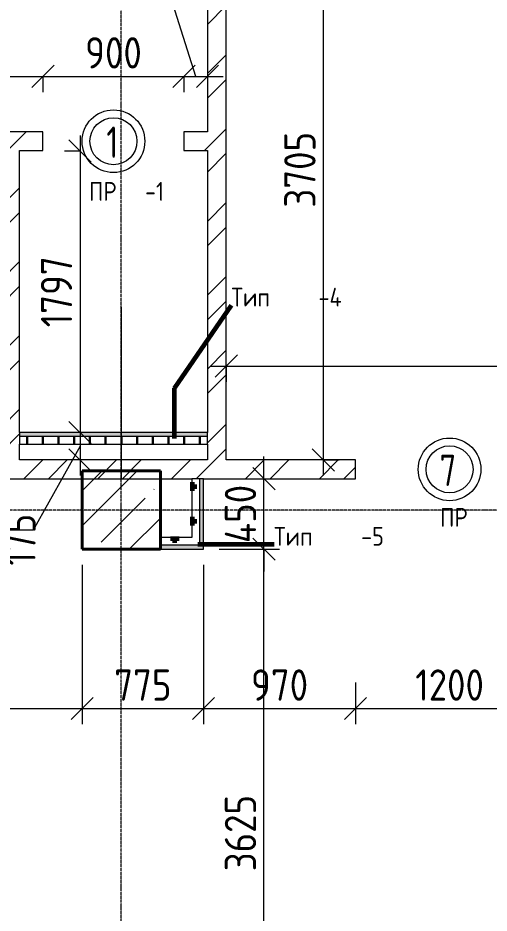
# Model space of a CAD drawing. Header units: millimetres. Extents: x -60946 to 138510, y -262288 to 24501.
# Drawn here: x 27140 to 30147, y 832 to 6547 of the extents above; entities that cross this region are included whole.
import ezdxf

# ---------------------------------------------------------------- set-up
doc = ezdxf.new("R2010")
doc.units = ezdxf.units.MM
doc.linetypes.add('ADSK_Линия сетки', pattern=[25, 20, -2.5, 0, -2.5])
for name, color, linetype, lineweight in [('0) 1 вып перегородка', 7, 'Continuous', 60), ('2)Тип-5', 1, 'Continuous', 60), ('Марки', 7, 'Continuous', 20), ('Марки дверей', 7, 'Continuous', 20), ('Несущие колонны', 7, 'Continuous', 18), ('Оси', 7, 'Continuous', 9), ('Размеры', 7, 'Continuous', 9), ('Стены внутренние', 7, 'Continuous', 18), ('Стены штриховка', 7, 'Continuous', 9)]:
    doc.layers.add(name, color=color, linetype=linetype, lineweight=lineweight)
doc.layers.add('2)Тип-4', color=7, linetype='Continuous', lineweight=30, true_color=0x0080c0)
doc.layers.add('Линии', color=7, linetype='Continuous', lineweight=9, true_color=0x00a600)
doc.styles.add('GOST Common_3', font='', dxfattribs={"width": 0.9, "height": 200})
doc.styles.add('GOST Common_9', font='', dxfattribs={"width": 0.9, "height": 120})
doc.styles.add('GOST Common_B', font='', dxfattribs={"width": 0.8, "height": 200})
doc.styles.get('GOST Common_3').set_extended_font_data('GOST Common')
doc.styles.get('GOST Common_9').set_extended_font_data('GOST Common')
doc.styles.get('GOST Common_B').set_extended_font_data('GOST Common', bold=True)
doc.dimstyles.new('ADSK_Основной_2_0_1', dxfattribs={"dimscale": 304.8, "dimtxt": 201.142999, "dimasz": 0.463911, "dimexe": 0.328084, "dimexo": 0.328084, "dimgap": 0.164042, "dimtad": 1, "dimdec": 3, "dimrnd": 0.001, "dimdsep": 46, "dimtxsty": 'GOST Common_3', "dimblk1": 'OBLIQUE', "dimblk2": 'OBLIQUE', "dimsah": 1, "dimcen": 0.09, "dimdle": 0.328084, "dimazin": 2, "dimtfac": 1, "dimtdec": 4, "dimtix": 1, "dimtmove": 1, "dimatfit": 3, "dimfxl": 1, "dimtvp": 1, "dimtolj": 1, "dimtzin": 0, "dimlwd": 20, "dimlwe": 20, "dimarcsym": 2})
doc.dimstyles.new('ADSK_Основной_2_0_2', dxfattribs={"dimscale": 304.8, "dimtxt": 201.142999, "dimasz": 0.463911, "dimexe": 0.328084, "dimexo": 0.328084, "dimgap": 0.164042, "dimtad": 1, "dimdec": 3, "dimrnd": 0.001, "dimdsep": 46, "dimtxsty": 'GOST Common_3', "dimblk1": 'OBLIQUE', "dimblk2": 'OBLIQUE', "dimsah": 1, "dimcen": 0.09, "dimdle": 0.328084, "dimazin": 2, "dimtfac": 1, "dimtdec": 4, "dimtix": 1, "dimtmove": 0, "dimatfit": 3, "dimfxl": 1, "dimtvp": 1, "dimtolj": 1, "dimtzin": 0, "dimlwd": 20, "dimlwe": 20, "dimarcsym": 2})
pattern_1 = [(45, (0, 0), (-235.7317, 235.7317), []), (45, (157.15, 0), (-235.7317, 235.7317), [])]
pattern_2 = [(0, (0, 0), (111.125, 111.125), [55.562, -166.687]), (90, (27.78, -27.78), (-111.125, 111.125), [55.562, -166.687])]

# ---------------------------------------------------------------- blocks, each defined once
blk = doc.blocks.new('ADSK_КолоннаЖБ_Прямоугольная - 500x500 мм-1807509-Кладочный план подвала')
at = {"layer": 'Несущие колонны', "lineweight": 40}
for p, q in [((-250, 250), (250, 250)), ((-250, -250), (-250, 250)), ((250, 250), (250, -250)), ((250, -250), (-250, -250))]:
    blk.add_line(p, q, dxfattribs=at)
blk = doc.blocks.new('М_двери1 - Марка экземпляра 2-3719212-Кладочный план подвала')
at = {"layer": 'Марки дверей'}
for radius in [2, 1.5]:
    blk.add_circle((0, 0), radius, dxfattribs=at)
blk = doc.blocks.new('_Oblique')
at = {"color": 0, "linetype": 'ByBlock', "lineweight": -2}
blk.add_line((-0.5, -0.5), (0.5, 0.5), dxfattribs=at)
blk = doc.blocks.new('DIMBLOCK331-Кладочный план подвала')
at = {"layer": 'Defpoints', "color": 0, "transparency": 16777216}
for p in [(27550, 3155), (25015, 2405), (27550, 2137.8)]:
    blk.add_point(p, dxfattribs=at)
at = {"layer": 'Размеры', "color": 0, "lineweight": 20, "transparency": 16777216}
for p, q in [((27550, 3055), (27550, 2037.8)), ((25015, 2305), (25015, 2037.8)), ((24915, 2137.8), (27650, 2137.8))]:
    blk.add_line(p, q, dxfattribs=at)
at = {"layer": 'Размеры', "color": 0, "lineweight": 20, "transparency": 16777216, "xscale": 141.4, "yscale": 141.4, "zscale": 141.4, "rotation": 180}
blk.add_blockref('_Oblique', (25015, 2137.8), dxfattribs=at)
at = {"layer": 'Размеры', "color": 0, "lineweight": 20, "transparency": 16777216, "xscale": 141.4, "yscale": 141.4, "zscale": 141.4}
blk.add_blockref('_Oblique', (27550, 2137.8), dxfattribs=at)
at = {"layer": 'Размеры', "color": 0, "lineweight": 9, "transparency": 16777216, "insert": (26282.5, 2287.8), "char_height": 200, "width": 605.475, "attachment_point": 5, "style": 'GOST Common_3'}
blk.add_mtext('\\A1;2535', dxfattribs=at)
blk = doc.blocks.new('DIMBLOCK332-Кладочный план подвала')
at = {"layer": 'Defpoints', "color": 0, "transparency": 16777216}
for p in [(27550, 3155), (28325, 3155), (28325, 2137.8)]:
    blk.add_point(p, dxfattribs=at)
at = {"layer": 'Размеры', "color": 0, "lineweight": 20, "transparency": 16777216}
for p, q in [((27550, 3055), (27550, 2037.8)), ((28325, 3055), (28325, 2037.8)), ((27450, 2137.8), (28425, 2137.8))]:
    blk.add_line(p, q, dxfattribs=at)
at = {"layer": 'Размеры', "color": 0, "lineweight": 20, "transparency": 16777216, "xscale": 141.4, "yscale": 141.4, "zscale": 141.4, "rotation": 180}
blk.add_blockref('_Oblique', (27550, 2137.8), dxfattribs=at)
at = {"layer": 'Размеры', "color": 0, "lineweight": 20, "transparency": 16777216, "xscale": 141.4, "yscale": 141.4, "zscale": 141.4}
blk.add_blockref('_Oblique', (28325, 2137.8), dxfattribs=at)
at = {"layer": 'Размеры', "color": 0, "lineweight": 9, "transparency": 16777216, "insert": (27937.5, 2287.8), "char_height": 200, "width": 454.106, "attachment_point": 5, "style": 'GOST Common_3'}
blk.add_mtext('\\A1;775', dxfattribs=at)
blk = doc.blocks.new('DIMBLOCK333-Кладочный план подвала')
at = {"layer": 'Defpoints', "color": 0, "transparency": 16777216}
for p in [(28325, 3155), (29295, 2405), (29295, 2137.8)]:
    blk.add_point(p, dxfattribs=at)
at = {"layer": 'Размеры', "color": 0, "lineweight": 20, "transparency": 16777216}
for p, q in [((28325, 3055), (28325, 2037.8)), ((29295, 2305), (29295, 2037.8)), ((28225, 2137.8), (29395, 2137.8))]:
    blk.add_line(p, q, dxfattribs=at)
at = {"layer": 'Размеры', "color": 0, "lineweight": 20, "transparency": 16777216, "xscale": 141.4, "yscale": 141.4, "zscale": 141.4, "rotation": 180}
blk.add_blockref('_Oblique', (28325, 2137.8), dxfattribs=at)
at = {"layer": 'Размеры', "color": 0, "lineweight": 20, "transparency": 16777216, "xscale": 141.4, "yscale": 141.4, "zscale": 141.4}
blk.add_blockref('_Oblique', (29295, 2137.8), dxfattribs=at)
at = {"layer": 'Размеры', "color": 0, "lineweight": 9, "transparency": 16777216, "insert": (28810, 2287.8), "char_height": 200, "width": 454.106, "attachment_point": 5, "style": 'GOST Common_3'}
blk.add_mtext('\\A1;970', dxfattribs=at)
blk = doc.blocks.new('DIMBLOCK334-Кладочный план подвала')
at = {"layer": 'Defpoints', "color": 0, "transparency": 16777216}
for p in [(29295, 2405), (30495, 2405), (30495, 2137.8)]:
    blk.add_point(p, dxfattribs=at)
at = {"layer": 'Размеры', "color": 0, "lineweight": 20, "transparency": 16777216}
for p, q in [((29295, 2305), (29295, 2037.8)), ((30495, 2305), (30495, 2037.8)), ((29195, 2137.8), (30595, 2137.8))]:
    blk.add_line(p, q, dxfattribs=at)
at = {"layer": 'Размеры', "color": 0, "lineweight": 20, "transparency": 16777216, "xscale": 141.4, "yscale": 141.4, "zscale": 141.4, "rotation": 180}
blk.add_blockref('_Oblique', (29295, 2137.8), dxfattribs=at)
at = {"layer": 'Размеры', "color": 0, "lineweight": 20, "transparency": 16777216, "xscale": 141.4, "yscale": 141.4, "zscale": 141.4}
blk.add_blockref('_Oblique', (30495, 2137.8), dxfattribs=at)
at = {"layer": 'Размеры', "color": 0, "lineweight": 9, "transparency": 16777216, "insert": (29895, 2287.8), "char_height": 200, "width": 560.473, "attachment_point": 5, "style": 'GOST Common_3'}
blk.add_mtext('\\A1;1200', dxfattribs=at)
blk = doc.blocks.new('DIMBLOCK454-Кладочный план подвала')
at = {"layer": 'Defpoints', "color": 0, "transparency": 16777216}
for p in [(28325, 3155), (29295, 2405), (29295, 2137.8)]:
    blk.add_point(p, dxfattribs=at)
at = {"layer": 'Размеры', "color": 0, "lineweight": 20, "transparency": 16777216}
for p, q in [((28325, 3055), (28325, 2037.8)), ((29295, 2305), (29295, 2037.8)), ((28225, 2137.8), (29395, 2137.8))]:
    blk.add_line(p, q, dxfattribs=at)
at = {"layer": 'Размеры', "color": 0, "lineweight": 20, "transparency": 16777216, "xscale": 141.4, "yscale": 141.4, "zscale": 141.4, "rotation": 180}
blk.add_blockref('_Oblique', (28325, 2137.8), dxfattribs=at)
at = {"layer": 'Размеры', "color": 0, "lineweight": 20, "transparency": 16777216, "xscale": 141.4, "yscale": 141.4, "zscale": 141.4}
blk.add_blockref('_Oblique', (29295, 2137.8), dxfattribs=at)
at = {"layer": 'Размеры', "color": 0, "lineweight": 9, "transparency": 16777216, "insert": (28810, 2287.8), "char_height": 200, "width": 454.106, "attachment_point": 5, "style": 'GOST Common_3'}
blk.add_mtext('\\A1;970', dxfattribs=at)
blk = doc.blocks.new('DIMBLOCK455-Кладочный план подвала')
at = {"layer": 'Defpoints', "color": 0, "transparency": 16777216}
for p in [(29295, 2405), (30495, 2405), (30495, 2137.8)]:
    blk.add_point(p, dxfattribs=at)
at = {"layer": 'Размеры', "color": 0, "lineweight": 20, "transparency": 16777216}
for p, q in [((29295, 2305), (29295, 2037.8)), ((30495, 2305), (30495, 2037.8)), ((29195, 2137.8), (30595, 2137.8))]:
    blk.add_line(p, q, dxfattribs=at)
at = {"layer": 'Размеры', "color": 0, "lineweight": 20, "transparency": 16777216, "xscale": 141.4, "yscale": 141.4, "zscale": 141.4, "rotation": 180}
blk.add_blockref('_Oblique', (29295, 2137.8), dxfattribs=at)
at = {"layer": 'Размеры', "color": 0, "lineweight": 20, "transparency": 16777216, "xscale": 141.4, "yscale": 141.4, "zscale": 141.4}
blk.add_blockref('_Oblique', (30495, 2137.8), dxfattribs=at)
at = {"layer": 'Размеры', "color": 0, "lineweight": 9, "transparency": 16777216, "insert": (29895, 2287.8), "char_height": 200, "width": 560.473, "attachment_point": 5, "style": 'GOST Common_3'}
blk.add_mtext('\\A1;1200', dxfattribs=at)
blk = doc.blocks.new('DIMBLOCK486-Кладочный план подвала')
at = {"layer": 'Defpoints', "color": 0, "transparency": 16777216}
for p in [(28470, 4424.5), (39880, 4424.5), (39880, 4324.5)]:
    blk.add_point(p, dxfattribs=at)
at = {"layer": 'Размеры', "color": 0, "lineweight": 20, "transparency": 16777216}
for p, q in [((28370, 4324.5), (39980, 4324.5)), ((28470, 4324.5), (28470, 4224.5)), ((39880, 4324.5), (39880, 4224.5))]:
    blk.add_line(p, q, dxfattribs=at)
at = {"layer": 'Размеры', "color": 0, "lineweight": 20, "transparency": 16777216, "xscale": 141.4, "yscale": 141.4, "zscale": 141.4, "rotation": 180}
blk.add_blockref('_Oblique', (28470, 4324.5), dxfattribs=at)
at = {"layer": 'Размеры', "color": 0, "lineweight": 20, "transparency": 16777216, "xscale": 141.4, "yscale": 141.4, "zscale": 141.4}
blk.add_blockref('_Oblique', (39880, 4324.5), dxfattribs=at)
at = {"layer": 'Размеры', "color": 0, "lineweight": 9, "transparency": 16777216, "insert": (34175, 4474.5), "char_height": 200, "width": 642.294, "attachment_point": 5, "style": 'GOST Common_3'}
blk.add_mtext('\\A1;11410', dxfattribs=at)
blk = doc.blocks.new('DIMBLOCK487-Кладочный план подвала')
at = {"layer": 'Defpoints', "color": 0, "transparency": 16777216}
for p in [(28989.7, 7430), (29089.7, 7430), (28989.7, 3725)]:
    blk.add_point(p, dxfattribs=at)
at = {"layer": 'Размеры', "color": 0, "lineweight": 20, "transparency": 16777216}
for p, q in [((29089.7, 3625), (29089.7, 7530)), ((29089.7, 7430), (29189.7, 7430)), ((29089.7, 3725), (29189.7, 3725))]:
    blk.add_line(p, q, dxfattribs=at)
at = {"layer": 'Размеры', "color": 0, "lineweight": 20, "transparency": 16777216, "xscale": 141.4, "yscale": 141.4, "zscale": 141.4}
for p, rotation in [((29089.7, 7430), 90), ((29089.7, 3725), 270)]:
    blk.add_blockref('_Oblique', p, dxfattribs=dict(at, rotation=rotation))
at = {"layer": 'Размеры', "color": 0, "lineweight": 9, "transparency": 16777216, "insert": (28939.7, 5577.5), "char_height": 200, "width": 605.475, "attachment_point": 5, "rotation": 90, "style": 'GOST Common_3'}
blk.add_mtext('\\A1;3705', dxfattribs=at)
blk = doc.blocks.new('DIMBLOCK491-Кладочный план подвала')
at = {"layer": 'Defpoints', "color": 0, "transparency": 16777216}
for p in [(27300, 6274), (27300, 6174), (25260, 5887)]:
    blk.add_point(p, dxfattribs=at)
at = {"layer": 'Размеры', "color": 0, "lineweight": 20, "transparency": 16777216}
for p, q in [((25260, 5987), (25260, 6274)), ((25160, 6174), (27400, 6174)), ((27300, 6174), (27300, 6074))]:
    blk.add_line(p, q, dxfattribs=at)
at = {"layer": 'Размеры', "color": 0, "lineweight": 20, "transparency": 16777216, "xscale": 141.4, "yscale": 141.4, "zscale": 141.4, "rotation": 180}
blk.add_blockref('_Oblique', (25260, 6174), dxfattribs=at)
at = {"layer": 'Размеры', "color": 0, "lineweight": 20, "transparency": 16777216, "xscale": 141.4, "yscale": 141.4, "zscale": 141.4}
blk.add_blockref('_Oblique', (27300, 6174), dxfattribs=at)
at = {"layer": 'Размеры', "color": 0, "lineweight": 9, "transparency": 16777216, "insert": (26280, 6324), "char_height": 200, "width": 625.93, "attachment_point": 5, "style": 'GOST Common_3'}
blk.add_mtext('\\A1;2040', dxfattribs=at)
blk = doc.blocks.new('DIMBLOCK492-Кладочный план подвала')
at = {"layer": 'Defpoints', "color": 0, "transparency": 16777216}
for p in [(27300, 6274), (28200, 6274), (28200, 6174)]:
    blk.add_point(p, dxfattribs=at)
at = {"layer": 'Размеры', "color": 0, "lineweight": 20, "transparency": 16777216}
for p, q in [((27200, 6174), (28300, 6174)), ((27300, 6174), (27300, 6074)), ((28200, 6174), (28200, 6074))]:
    blk.add_line(p, q, dxfattribs=at)
at = {"layer": 'Размеры', "color": 0, "lineweight": 20, "transparency": 16777216, "xscale": 141.4, "yscale": 141.4, "zscale": 141.4, "rotation": 180}
blk.add_blockref('_Oblique', (27300, 6174), dxfattribs=at)
at = {"layer": 'Размеры', "color": 0, "lineweight": 20, "transparency": 16777216, "xscale": 141.4, "yscale": 141.4, "zscale": 141.4}
blk.add_blockref('_Oblique', (28200, 6174), dxfattribs=at)
at = {"layer": 'Размеры', "color": 0, "lineweight": 9, "transparency": 16777216, "insert": (27750, 6324), "char_height": 200, "width": 454.106, "attachment_point": 5, "style": 'GOST Common_3'}
blk.add_mtext('\\A1;900', dxfattribs=at)
blk = doc.blocks.new('DIMBLOCK493-Кладочный план подвала')
at = {"layer": 'Defpoints', "color": 0, "transparency": 16777216}
for p in [(28200, 6274), (28350, 6274), (28350, 6174)]:
    blk.add_point(p, dxfattribs=at)
at = {"layer": 'Размеры', "color": 0, "lineweight": 20, "transparency": 16777216}
for p, q in [((28080, 6790.5), (27551.5, 6790.5)), ((28275, 6174), (28080, 6790.5)), ((28100, 6174), (28450, 6174)), ((28200, 6174), (28200, 6074)), ((28350, 6174), (28350, 6074))]:
    blk.add_line(p, q, dxfattribs=at)
at = {"layer": 'Размеры', "color": 0, "lineweight": 20, "transparency": 16777216, "xscale": 141.4, "yscale": 141.4, "zscale": 141.4, "rotation": 180}
blk.add_blockref('_Oblique', (28200, 6174), dxfattribs=at)
at = {"layer": 'Размеры', "color": 0, "lineweight": 20, "transparency": 16777216, "xscale": 141.4, "yscale": 141.4, "zscale": 141.4}
blk.add_blockref('_Oblique', (28350, 6174), dxfattribs=at)
at = {"layer": 'Размеры', "color": 0, "lineweight": 9, "transparency": 16777216, "insert": (27620.9, 7107.2), "char_height": 200, "width": 409.104, "attachment_point": 1, "line_spacing_factor": 1.022761, "style": 'GOST Common_3'}
blk.add_mtext('\\A1;150', dxfattribs=at)
blk = doc.blocks.new('DIMBLOCK502-Кладочный план подвала')
at = {"layer": 'Defpoints', "color": 0, "transparency": 16777216}
for p in [(27636.3, 5697), (27536.3, 3900), (27636.3, 3900)]:
    blk.add_point(p, dxfattribs=at)
at = {"layer": 'Размеры', "color": 0, "lineweight": 20, "transparency": 16777216}
for p, q in [((27536.3, 5797), (27536.3, 3800)), ((27536.3, 5697), (27436.3, 5697)), ((27536.3, 3900), (27436.3, 3900))]:
    blk.add_line(p, q, dxfattribs=at)
at = {"layer": 'Размеры', "color": 0, "lineweight": 20, "transparency": 16777216, "xscale": 141.4, "yscale": 141.4, "zscale": 141.4}
for p, rotation in [((27536.3, 5697), 90), ((27536.3, 3900), 270)]:
    blk.add_blockref('_Oblique', p, dxfattribs=dict(at, rotation=rotation))
at = {"layer": 'Размеры', "color": 0, "lineweight": 9, "transparency": 16777216, "insert": (27386.3, 4798.5), "char_height": 200, "width": 560.473, "attachment_point": 5, "rotation": 90, "style": 'GOST Common_3'}
blk.add_mtext('\\A1;1797', dxfattribs=at)
blk = doc.blocks.new('DIMBLOCK503-Кладочный план подвала')
at = {"layer": 'Defpoints', "color": 0, "transparency": 16777216}
for p in [(27636.3, 3900), (27536.3, 3725), (27636.3, 3725)]:
    blk.add_point(p, dxfattribs=at)
at = {"layer": 'Размеры', "color": 0, "lineweight": 20, "transparency": 16777216}
for p, q in [((27536.3, 4000), (27536.3, 3625)), ((27536.3, 3900), (27436.3, 3900)), ((27536.3, 3812.5), (27236.4, 3276.2)), ((27536.3, 3725), (27436.3, 3725)), ((27236.4, 3276.2), (26707.8, 3276.2))]:
    blk.add_line(p, q, dxfattribs=at)
at = {"layer": 'Размеры', "color": 0, "lineweight": 20, "transparency": 16777216, "xscale": 141.4, "yscale": 141.4, "zscale": 141.4}
for p, rotation in [((27536.3, 3900), 90), ((27536.3, 3725), 270)]:
    blk.add_blockref('_Oblique', p, dxfattribs=dict(at, rotation=rotation))
at = {"layer": 'Размеры', "color": 0, "lineweight": 9, "transparency": 16777216, "insert": (27053.1, 3050.4), "char_height": 200, "width": 409.104, "attachment_point": 1, "rotation": 90, "line_spacing_factor": 1.022761, "style": 'GOST Common_3'}
blk.add_mtext('\\A1;175', dxfattribs=at)
blk = doc.blocks.new('DIMBLOCK514-Кладочный план подвала')
at = {"layer": 'Defpoints', "color": 0, "transparency": 16777216}
for p in [(28325, 3155), (28710.5, 3155), (28610.5, -470)]:
    blk.add_point(p, dxfattribs=at)
at = {"layer": 'Размеры', "color": 0, "lineweight": 20, "transparency": 16777216}
for p, q in [((28710.5, -570), (28710.5, 3255)), ((28425, 3155), (28810.5, 3155)), ((28710.5, -470), (28810.5, -470))]:
    blk.add_line(p, q, dxfattribs=at)
at = {"layer": 'Размеры', "color": 0, "lineweight": 20, "transparency": 16777216, "xscale": 141.4, "yscale": 141.4, "zscale": 141.4}
for p, rotation in [((28710.5, 3155), 90), ((28710.5, -470), 270)]:
    blk.add_blockref('_Oblique', p, dxfattribs=dict(at, rotation=rotation))
at = {"layer": 'Размеры', "color": 0, "lineweight": 9, "transparency": 16777216, "insert": (28560.5, 1342.5), "char_height": 200, "width": 605.475, "attachment_point": 5, "rotation": 90, "style": 'GOST Common_3'}
blk.add_mtext('\\A1;3625', dxfattribs=at)
blk = doc.blocks.new('DIMBLOCK515-Кладочный план подвала')
at = {"layer": 'Defpoints', "color": 0, "transparency": 16777216}
for p in [(28610.5, 3605), (28710.5, 3605), (28325, 3155)]:
    blk.add_point(p, dxfattribs=at)
at = {"layer": 'Размеры', "color": 0, "lineweight": 20, "transparency": 16777216}
for p, q in [((28710.5, 3605), (28710.5, 3746.4)), ((28710.5, 3605), (28810.5, 3605)), ((28710.5, 3155), (28710.5, 3605)), ((28425, 3155), (28810.5, 3155)), ((28710.5, 3155), (28710.5, 3013.6))]:
    blk.add_line(p, q, dxfattribs=at)
at = {"layer": 'Размеры', "color": 0, "lineweight": 20, "transparency": 16777216, "xscale": 141.4, "yscale": 141.4, "zscale": 141.4}
for p, rotation in [((28710.5, 3605), 270), ((28710.5, 3155), 90)]:
    blk.add_blockref('_Oblique', p, dxfattribs=dict(at, rotation=rotation))
at = {"layer": 'Размеры', "color": 0, "lineweight": 9, "transparency": 16777216, "insert": (28560.5, 3380), "char_height": 200, "width": 474.561, "attachment_point": 5, "rotation": 90, "style": 'GOST Common_3'}
blk.add_mtext('\\A1;450', dxfattribs=at)

msp = doc.modelspace()

# ---------------------------------------------------------------- hatches: boundary and pattern name
at = {"layer": '2)Тип-4', "true_color": 0x0080c0, "transparency": 33554687}
msp.add_hatch(color=142, dxfattribs=at).paths.add_polyline_path([(28350, 3874.969), (28350, 3899.969), (27150, 3899.969), (27150, 3874.969), (28324.215, 3874.969)])
h = msp.add_hatch(dxfattribs=at)
h.set_pattern_fill('FP_5', color=142, style=0, pattern_type=2)
h.set_pattern_definition([(90, (0, 0), (-100, 6e-15), [])])
h.paths.add_polyline_path([(28350, 3824.969), (28350, 3874.969), (27150, 3874.969), (27150, 3824.969), (28324.215, 3824.969)])
at = {"layer": '2)Тип-5', "true_color": 0xd50000}
h = msp.add_hatch(dxfattribs=at)
h.set_pattern_fill('FP_4', color=12, style=0, pattern_type=2)
h.set_pattern_definition(pattern_2)
h.paths.add_polyline_path([(28300, 3229.969), (28300, 3604.969), (28250, 3604.969), (28250, 3229.969)])
for points in [[(28300, 3179.969), (28325, 3179.969), (28324.215, 3604.969), (28300, 3604.969), (28300, 3229.969)], [(28325, 3154.969), (28324.215, 3179.969), (28050, 3179.969), (28050, 3154.969), (28324.215, 3154.969)]]:
    msp.add_hatch(color=12, dxfattribs=at).paths.add_polyline_path(points)
h = msp.add_hatch(dxfattribs=at)
h.set_pattern_fill('FP_4', color=12, style=0, pattern_type=2)
h.set_pattern_definition(pattern_2)
h.paths.add_polyline_path([(28050, 3179.969), (28300, 3179.969), (28300, 3229.969), (28050, 3229.969)])
at = {"layer": 'Несущие колонны', "lineweight": 9}
h = msp.add_hatch(dxfattribs=at)
h.set_pattern_fill('FP_3', color=256, style=0, pattern_type=2)
h.set_pattern_definition([(45, (0, 0), (-224.5064, 224.5064), []), (45, (224.5, 0), (-224.5064, 224.5064), [396.875, -79.375, 3.353, -76.022])])
h.paths.add_polyline_path([(27550, 3154.969), (28050, 3154.969), (28050, 3654.969), (27550, 3654.969), (27550, 3412.6049)])
at = {"layer": 'Стены внутренние', "lineweight": 9}
h = msp.add_hatch(dxfattribs=at)
h.set_pattern_fill('FP_2', color=256, style=0, pattern_type=2)
h.set_pattern_definition(pattern_1)
h.paths.add_polyline_path([(28470, 3724.969), (28470, 7429.969), (28350, 7429.969), (28350, 3724.969)])
h.paths.add_polyline_path([(28470, 8629.969), (28470, 9354.969), (28350, 9354.969), (28350, 8629.969)])
h = msp.add_hatch(dxfattribs=at)
h.set_pattern_fill('FP_2', color=256, style=0, pattern_type=2)
h.set_pattern_definition(pattern_1)
h.paths.add_polyline_path([(28350, 5699.969), (28350, 5819.969), (28200, 5819.969), (28200, 5699.969), (28324.215, 5699.969)])
h.paths.add_polyline_path([(26855, 5699.969), (27300, 5699.969), (27300, 5819.969), (25260, 5819.969), (25260, 5699.969), (25606.2858, 5699.969)])
h = msp.add_hatch(dxfattribs=at)
h.set_pattern_fill('FP_2', color=256, style=0, pattern_type=2)
h.set_pattern_definition(pattern_1)
h.paths.add_polyline_path([(27150, 3724.969), (27150, 5699.969), (27030, 5699.969), (27030, 3724.969)])
h = msp.add_hatch(dxfattribs=at)
h.set_pattern_fill('FP_2', color=256, style=0, pattern_type=2)
h.set_pattern_definition(pattern_1)
h.paths.add_polyline_path([(41913.8613, 3604.969), (42000, 3604.969), (42000, 3724.969), (41100, 3724.969), (41100, 3604.969)])
h.paths.add_polyline_path([(39195.932, 3604.969), (39550, 3604.969), (39550, 3654.969), (40050, 3654.969), (40050, 3604.969), (40200, 3604.969), (40200, 3724.969), (39085, 3724.969), (39085, 3604.969)])
h.paths.add_polyline_path([(37885, 3604.969), (37885, 3724.969), (30495, 3724.969), (30495, 3604.969), (33550, 3604.969), (33550, 3654.969), (34050, 3654.969), (34050, 3604.969), (36478.0028, 3604.969)])
h.paths.add_polyline_path([(29295, 3604.969), (29295, 3724.969), (25015, 3724.969), (25015, 3604.969), (28325, 3604.969)])
h.paths.add_polyline_path([(23815, 3604.969), (23815, 3724.969), (21040, 3724.969), (21040, 3604.969), (21550, 3604.969), (21550, 3654.969), (22050, 3654.969), (22050, 3604.969), (22888.3565, 3604.969)])
h.paths.add_polyline_path([(19990, 3604.969), (19990, 3724.969), (18420, 3724.969), (18420, 3604.969)])
h.paths.add_polyline_path([(17370, 3604.969), (17370, 3724.969), (14460, 3724.969), (14460, 3604.969), (14550, 3604.969), (14550, 3654.969), (15050, 3654.969), (15050, 3604.969), (15550, 3604.969), (15550, 3654.969), (16050, 3654.969), (16050, 3604.969), (16325, 3604.969)])
h.paths.add_polyline_path([(13375, 3604.969), (13410, 3604.969), (13410, 3724.969), (12600, 3724.969), (12600, 3604.969), (13350, 3604.969)])

# ---------------------------------------------------------------- linework, layer by layer
at = {"layer": '0) 1 вып перегородка'}
for p, q in [((28140.3163, 4182.219), (28502.9232, 4713.469)), ((28140.3163, 3862.469), (28140.3163, 4182.219)), ((28287.5, 3186.3916), (28775, 3186.3916))]:
    msp.add_line(p, q, dxfattribs=at)
at = {"layer": 'Линии', "color": 7}
msp.add_line((27800, 4699.969), (27800, 3604.969), dxfattribs=at)
at = {"layer": 'Несущие колонны', "lineweight": 9}
for p, q in [((28050, 3654.969), (27550, 3654.969)), ((27550, 3654.969), (27550, 3154.969)), ((28050, 3154.969), (28050, 3654.969)), ((27550, 3154.969), (28050, 3154.969))]:
    msp.add_line(p, q, dxfattribs=at)
at = {"layer": 'Оси', "linetype": 'ADSK_Линия сетки', "lineweight": 5}
for p, q in [((27800, -10973.8823), (27800, 10027.4451)), ((62221.372, 3404.969), (-25240.0967, 3404.969))]:
    msp.add_line(p, q, dxfattribs=at)
at = {"layer": 'Стены внутренние', "lineweight": 5}
for p, q in [((28350, 7429.969), (28350, 5819.969)), ((28470, 3724.969), (28470, 7429.969)), ((27300, 5819.969), (25260, 5819.969)), ((27300, 5699.969), (27300, 5819.969)), ((28350, 5819.969), (28200, 5819.969)), ((28200, 5819.969), (28200, 5699.969)), ((27150, 5699.969), (27300, 5699.969)), ((27150, 3899.969), (27150, 5699.969)), ((28200, 5699.969), (28350, 5699.969)), ((28350, 5699.969), (28350, 3899.969)), ((28350, 3899.969), (27150, 3899.969)), ((27150, 3724.969), (27150, 3824.969)), ((27150, 3824.969), (28350, 3824.969)), ((28350, 3824.969), (28350, 3724.969)), ((28350, 3724.969), (27150, 3724.969)), ((29295, 3724.969), (28470, 3724.969)), ((29295, 3604.969), (29295, 3724.969)), ((25015, 3604.969), (28250, 3604.969)), ((28250, 3604.969), (28250, 3229.969)), ((28325, 3604.969), (29295, 3604.969)), ((28325, 3154.969), (28325, 3604.969)), ((28250, 3229.969), (28050, 3229.969)), ((28050, 3229.969), (28050, 3154.969)), ((28050, 3154.969), (28325, 3154.969))]:
    msp.add_line(p, q, dxfattribs=at)
at = {"layer": 'Стены штриховка', "lineweight": 9}
for p, q in [((27150, 3899.969), (27150, 3824.969)), ((28350, 3824.969), (28350, 3899.969)), ((28350, 3874.969), (27150, 3874.969)), ((28325, 3604.969), (28250, 3604.969)), ((28300, 3604.969), (28300, 3179.969)), ((28300, 3179.969), (28050, 3179.969))]:
    msp.add_line(p, q, dxfattribs=at)

# ---------------------------------------------------------------- block references
at = {"layer": 'Марки дверей', "xscale": 99.99999999999993, "yscale": 99.99999999999993, "zscale": 99.99999999999993}
for p in [(27750, 5759.969), (29895, 3664.969)]:
    msp.add_blockref('М_двери1 - Марка экземпляра 2-3719212-Кладочный план подвала', p, dxfattribs=at)
at = {"layer": 'Несущие колонны', "lineweight": 40, "rotation": 89.9999999999999}
msp.add_blockref('ADSK_КолоннаЖБ_Прямоугольная - 500x500 мм-1807509-Кладочный план подвала', (27800, 3404.969), dxfattribs=at)

# ---------------------------------------------------------------- texts
at = {"layer": '0) 1 вып перегородка', "color": 116, "lineweight": 9, "true_color": 0x008040, "char_height": 120, "attachment_point": 1, "style": 'GOST Common_9'}
for s, insert, width in [('Тип', (28502.9232, 4824.3961), 673.4175), ('-4', (29058.5482, 4824.3961), 456.961875), ('Тип', (28775, 3297.3187), 673.4175), ('-5', (29330.625, 3297.3187), 432.91125)]:
    msp.add_mtext(s, dxfattribs=dict(at, insert=insert, width=width))
at = {"layer": 'Марки', "lineweight": 9, "char_height": 120, "attachment_point": 1, "style": 'GOST Common_9'}
for s, insert, width in [('ПР', (27594.089, 5499.3961), 432.91125), ('-1', (27951.2765, 5499.3961), 331.898625), ('ПР', (29834.7537, 3418.3417), 432.91125)]:
    msp.add_mtext(s, dxfattribs=dict(at, insert=insert, width=width))
at = {"layer": 'Марки дверей', "lineweight": 5, "char_height": 200, "attachment_point": 1, "style": 'GOST Common_B'}
for s, insert, width in [('\\fGOST Common|b1|i0|c204|p34|;\\W.8;1', (27704.3426, 5853.6279), 102.616), ('\\fGOST Common|b1|i0|c204|p34|;\\W.8;7', (29830.9426, 3758.6279), 147.5105)]:
    msp.add_mtext(s, dxfattribs=dict(at, insert=insert, width=width))

# ---------------------------------------------------------------- dimensions: what is measured, and where the dimension line sits
at = {"layer": 'Размеры', "lineweight": 9}
for base, p1, p2, override, picture, middle in [((29089.6776, 7429.969), (28989.6927, 3724.969), (28989.6927, 7429.969), {"dimpost": '<>', "dimfxl": 3705}, 'DIMBLOCK487-Кладочный план подвала', (28939.6776, 5577.469)), ((27536.3428, 3899.969), (27636.3277, 5696.969), (27636.3277, 3899.969), {"dimpost": '<>', "dimfxl": 1797}, 'DIMBLOCK502-Кладочный план подвала', (27386.3428, 4798.469)), ((28710.5256, 3604.969), (28325, 3154.969), (28610.5407, 3604.969), {"dimpost": '<>', "dimfxl": 532.947938}, 'DIMBLOCK515-Кладочный план подвала', (28560.5256, 3379.969)), ((28710.5256, 3154.969), (28610.5407, -470.031), (28325, 3154.969), {"dimpost": '<>', "dimfxl": 3636.22861}, 'DIMBLOCK514-Кладочный план подвала', (28560.5256, 1342.469))]:
    dim = msp.add_linear_dim(base=base, p1=p1, p2=p2, angle=90, dimstyle='ADSK_Основной_2_0_2', override=override, dxfattribs=at)
    dim.commit()
    dim.dimension.update_dxf_attribs({"geometry": picture, "text_midpoint": middle})
dim = msp.add_linear_dim(base=(28350, 6173.9889), p1=(28200, 6273.9738), p2=(28350, 6273.9738), dimstyle='ADSK_Основной_2_0_1', override={"dimpost": '<>', "dimfxl": 150}, dxfattribs=at)
dim.commit()
dim.dimension.update_dxf_attribs({"geometry": 'DIMBLOCK493-Кладочный план подвала', "text_midpoint": (28030.0444, 6790.5259), "dimtype": 160})
for base, p1, p2, override, picture, middle in [((27300, 6173.9889), (25260, 5886.969), (27300, 6273.9738), {"dimpost": '<>', "dimfxl": 2076.384539}, 'DIMBLOCK491-Кладочный план подвала', (26280, 6323.9889)), ((28200, 6173.9889), (27300, 6273.9738), (28200, 6273.9738), {"dimpost": '<>', "dimfxl": 900}, 'DIMBLOCK492-Кладочный план подвала', (27750, 6323.9889)), ((39880, 4324.5436), (28470, 4424.5285), (39880, 4424.5285), {"dimpost": '<>', "dimfxl": 11410}, 'DIMBLOCK486-Кладочный план подвала', (34175, 4474.5436)), ((27550, 2137.8165), (25015, 2404.969), (27550, 3154.969), {"dimpost": '<>', "dimfxl": 2643.619678}, 'DIMBLOCK331-Кладочный план подвала', (26282.5, 2287.8165)), ((28325, 2137.8165), (27550, 3154.969), (28325, 3154.969), {"dimpost": '<>', "dimfxl": 775}, 'DIMBLOCK332-Кладочный план подвала', (27937.5, 2287.8165)), ((29295, 2137.8165), (28325, 3154.969), (29295, 2404.969), {"dimpost": '<>', "dimfxl": 1226.13213}, 'DIMBLOCK333-Кладочный план подвала', (28810, 2287.8165)), ((29295, 2137.8165), (28325, 3154.969), (29295, 2404.969), {"dimpost": '<>', "dimfxl": 1226.13213}, 'DIMBLOCK454-Кладочный план подвала', (28810, 2287.8165)), ((30495, 2137.8165), (29295, 2404.969), (30495, 2404.969), {"dimpost": '<>', "dimfxl": 1200}, 'DIMBLOCK334-Кладочный план подвала', (29895, 2287.8165)), ((30495, 2137.8165), (29295, 2404.969), (30495, 2404.969), {"dimpost": '<>', "dimfxl": 1200}, 'DIMBLOCK455-Кладочный план подвала', (29895, 2287.8165))]:
    dim = msp.add_linear_dim(base=base, p1=p1, p2=p2, dimstyle='ADSK_Основной_2_0_2', override=override, dxfattribs=at)
    dim.commit()
    dim.dimension.update_dxf_attribs({"geometry": picture, "text_midpoint": middle})
dim = msp.add_linear_dim(base=(27536.3428, 3724.969), p1=(27636.3277, 3899.969), p2=(27636.3277, 3724.969), angle=90, dimstyle='ADSK_Основной_2_0_1', override={"dimpost": '<>', "dimfxl": 175}, dxfattribs=at)
dim.commit()
dim.dimension.update_dxf_attribs({"geometry": 'DIMBLOCK503-Кладочный план подвала', "text_midpoint": (27186.4153, 3276.1957), "dimtype": 160, "text_rotation": 90})

doc.saveas('drawing.dxf')
